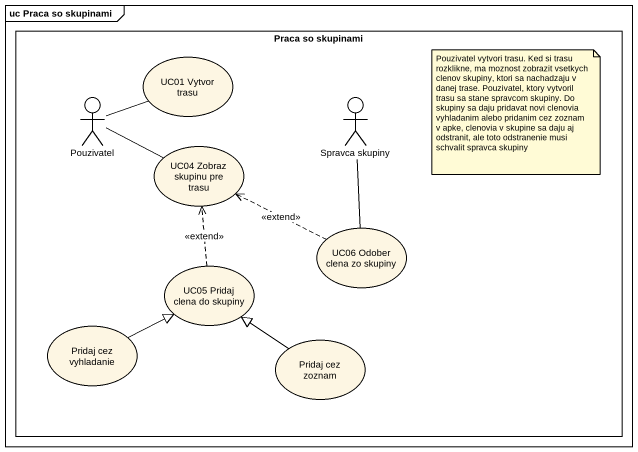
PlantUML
@startuml
mainframe uc Praca so skupinami
rectangle "Praca so skupinami" as Praca_so_skupinami {
  usecase "UC01 Vytvor trasu" as UC01_Vytvor_trasu
  actor Pouzivatel
  actor "Spravca skupiny" as Spravca_skupiny
  usecase "UC04 Zobraz skupinu pre trasu" as UC04_Zobraz_skupinu_pre
  usecase "UC06 Odober clena zo skupiny" as UC06_Odober_clena_zo_skupiny
  usecase "UC05 Pridaj clena do skupiny" as UC05_Pridaj_clena_do_skupiny
  usecase "Pridaj cez vyhladanie" as Pridaj_cez_vyhladanie
  usecase "Pridaj cez zoznam" as Pridaj_cez_zoznam
}
Pouzivatel -right- UC01_Vytvor_trasu
Pouzivatel -right- UC04_Zobraz_skupinu_pre
UC06_Odober_clena_zo_skupiny -up- Spravca_skupiny
UC06_Odober_clena_zo_skupiny .left.> UC04_Zobraz_skupinu_pre : <<extend>>
UC05_Pridaj_clena_do_skupiny .up.> UC04_Zobraz_skupinu_pre : <<extend>>
Pridaj_cez_vyhladanie -right-|> UC05_Pridaj_clena_do_skupiny
Pridaj_cez_zoznam -up-|> UC05_Pridaj_clena_do_skupiny
note as N1
  Pouzivatel vytvori trasu. Ked si trasu rozklikne, ma moznost zobrazit vsetkych clenov skupiny, ktori sa nachadzaju v danej trase. Pouzivatel, ktory vytvoril trasu sa stane spravcom skupiny. Do skupiny sa daju pridavat novi clenovia vyhladanim alebo pridanim cez zoznam v apke, clenovia v skupine sa daju aj odstranit, ale toto odstranenie musi schvalit spravca skupiny
end note
@enduml
